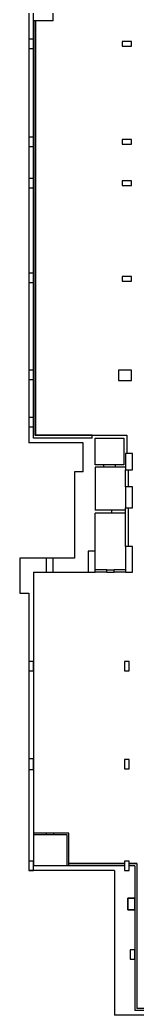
# Model space of a CAD drawing. Header units: metres. Extents: x -681087 to 1033303, y 74272 to 2630761.
# Drawn here: x 1134 to 11166, y 2090534 to 2175739 of the extents above; entities that cross this region are included whole.
import ezdxf

# ---------------------------------------------------------------- set-up
doc = ezdxf.new("R2010")
doc.units = ezdxf.units.M
for name, color, linetype in [('SKELETON_CLEAN', 7, 'Continuous'), ('SKELETON_ISOLATED', 1, 'Continuous'), ('SKELETON_ORIGINAL', 8, 'Continuous')]:
    doc.layers.add(name, color=color, linetype=linetype)

msp = doc.modelspace()

# ---------------------------------------------------------------- linework, layer by layer
at = {"layer": 'SKELETON_CLEAN'}
for p, q in [((1884, 2178164), (1884, 2139534)), ((2284, 2139934), (2284, 2178564)), ((3984, 2175664), (3984, 2178564)), ((3984, 2175664), (2284, 2175664)), ((2469, 2140169), (2469, 2175664)), ((2284, 2174104), (1884, 2174104)), ((1884, 2174104), (1884, 2173304)), ((2284, 2173304), (2284, 2174104)), ((10684, 2173904), (9884, 2173904)), ((9884, 2173904), (9884, 2173504)), ((10684, 2173504), (10684, 2173904)), ((1884, 2173304), (2284, 2173304)), ((9884, 2173504), (10684, 2173504)), ((2284, 2165704), (1884, 2165704)), ((1884, 2165704), (1884, 2164904)), ((2284, 2164904), (2284, 2165704)), ((10684, 2165504), (9884, 2165504)), ((9884, 2165504), (9884, 2165104)), ((9884, 2165104), (10684, 2165104)), ((10684, 2165104), (10684, 2165504)), ((1884, 2164904), (2284, 2164904)), ((2284, 2162164), (1884, 2162164)), ((1884, 2162164), (1884, 2161364)), ((2284, 2161364), (2284, 2162164)), ((10684, 2161964), (9884, 2161964)), ((9884, 2161964), (9884, 2161564)), ((10684, 2161564), (10684, 2161964)), ((1884, 2161364), (2284, 2161364)), ((9884, 2161564), (10684, 2161564)), ((2284, 2154064), (1884, 2154064)), ((1884, 2154064), (1884, 2153264)), ((2284, 2153264), (2284, 2154064)), ((1884, 2153264), (2284, 2153264)), ((10684, 2153764), (9884, 2153764)), ((9884, 2153764), (9884, 2153364)), ((9884, 2153364), (10684, 2153364)), ((10684, 2153364), (10684, 2153764)), ((2284, 2145764), (1884, 2145764)), ((1884, 2145764), (1884, 2144964)), ((2284, 2144964), (2284, 2145764)), ((10683, 2145754), (9583, 2145754)), ((9583, 2145754), (9583, 2144854)), ((10683, 2144854), (10683, 2145754)), ((1884, 2144964), (2284, 2144964)), ((9583, 2144854), (10683, 2144854)), ((2284, 2141704), (1884, 2141704)), ((1884, 2141704), (1884, 2140904)), ((2284, 2140904), (2284, 2141704)), ((1884, 2140904), (2284, 2140904)), ((6558, 2139534), (1884, 2139534)), ((7333, 2139934), (2284, 2139934)), ((7333, 2140169), (2469, 2140169)), ((6558, 2137034), (6558, 2139534)), ((7333, 2140184), (10283, 2140184)), ((7333, 2139934), (7333, 2140184)), ((7583, 2139934), (10033, 2139934)), ((7583, 2137634), (7583, 2139934)), ((10033, 2139934), (10033, 2137634)), ((10283, 2140184), (10283, 2138614)), ((10783, 2138614), (10183, 2138614)), ((10183, 2138614), (10183, 2137214)), ((10783, 2137214), (10783, 2138614)), ((5808, 2137034), (5808, 2129654)), ((6558, 2137034), (5808, 2137034)), ((9308, 2137634), (7583, 2137634)), ((9308, 2137434), (7583, 2137434)), ((7583, 2137434), (7583, 2133764)), ((10033, 2137634), (9308, 2137634)), ((9308, 2137434), (9308, 2137634)), ((10183, 2137434), (9308, 2137434)), ((10183, 2137214), (10783, 2137214)), ((10183, 2135754), (10183, 2137214)), ((10783, 2135774), (10183, 2135774)), ((10183, 2135774), (10183, 2133974)), ((10783, 2133974), (10783, 2135774)), ((10183, 2133764), (7583, 2133764)), ((10183, 2133974), (10783, 2133974)), ((10183, 2130654), (10183, 2133974)), ((10183, 2133514), (7583, 2133514)), ((7583, 2128654), (7583, 2133514)), ((7583, 2130254), (6983, 2130254)), ((6983, 2130254), (6983, 2128454)), ((7583, 2128454), (7583, 2130254)), ((10783, 2130654), (10183, 2130654)), ((10183, 2130654), (10183, 2128454)), ((10783, 2128454), (10783, 2130654)), ((5808, 2129654), (1134, 2129654)), ((1134, 2129654), (1134, 2126654)), ((3983, 2129654), (3383, 2129654)), ((3383, 2129654), (3383, 2128454)), ((3983, 2128454), (3983, 2129654)), ((2284, 2128454), (6983, 2128454)), ((2284, 2128454), (2284, 2103314)), ((3383, 2128454), (3983, 2128454)), ((6983, 2128454), (7583, 2128454)), ((8573, 2128654), (7583, 2128654)), ((8573, 2128454), (7583, 2128454)), ((8573, 2128454), (8573, 2128654)), ((8573, 2128654), (9193, 2128654)), ((8573, 2128454), (9193, 2128454)), ((9193, 2128454), (9193, 2128654)), ((10183, 2128654), (9193, 2128654)), ((10183, 2128454), (9193, 2128454)), ((10183, 2128454), (10783, 2128454)), ((1134, 2126654), (1884, 2126654)), ((1884, 2126654), (1884, 2102914)), ((2284, 2120814), (1884, 2120814)), ((1884, 2120814), (1884, 2120014)), ((2284, 2120014), (2284, 2120814)), ((10484, 2120814), (10084, 2120814)), ((10084, 2120814), (10084, 2120014)), ((10484, 2120014), (10484, 2120814)), ((1884, 2120014), (2284, 2120014)), ((10084, 2120014), (10484, 2120014)), ((2284, 2112464), (1884, 2112464)), ((1884, 2112464), (1884, 2111564)), ((2284, 2111564), (2284, 2112464)), ((10484, 2112414), (10084, 2112414)), ((10084, 2112414), (10084, 2111614)), ((10484, 2111614), (10484, 2112414)), ((1884, 2111564), (2284, 2111564)), ((10084, 2111614), (10484, 2111614)), ((5334, 2106114), (2284, 2106114)), ((5184, 2105964), (2284, 2105964)), ((5184, 2103314), (5184, 2105964)), ((5334, 2103314), (5334, 2106114)), ((2284, 2103714), (1884, 2103714)), ((1884, 2103714), (1884, 2102914)), ((2284, 2102914), (2284, 2103714)), ((10484, 2103714), (10084, 2103714)), ((10084, 2103714), (10084, 2102914)), ((10484, 2102914), (10484, 2103714)), ((1884, 2102914), (2284, 2102914)), ((9233, 2102914), (1884, 2102914)), ((10084, 2103314), (2284, 2103314)), ((9233, 2102914), (9233, 2090534)), ((10084, 2102914), (10484, 2102914)), ((11168, 2103499), (10484, 2103499)), ((10983, 2101474), (10983, 2090934)), ((10983, 2100534), (10383, 2100534)), ((10383, 2100534), (10383, 2099534)), ((10983, 2099534), (10983, 2100534)), ((10383, 2099534), (10983, 2099534)), ((10984, 2096134), (10584, 2096134)), ((10584, 2096134), (10584, 2095334)), ((10984, 2095334), (10984, 2096134)), ((10584, 2095334), (10984, 2095334)), ((18784, 2090934), (10983, 2090934)), ((73750, 2090534), (9233, 2090534))]:
    msp.add_line(p, q, dxfattribs=at)
at = {"layer": 'SKELETON_ISOLATED'}
for p, q in [((8308, 2137434), (8308, 2137634)), ((10433, 2135774), (10433, 2137214)), ((9013, 2133514), (9013, 2133764)), ((10433, 2130654), (10433, 2133974)), ((3384, 2106114), (3384, 2105964)), ((4004, 2106114), (4004, 2105964)), ((10084, 2103499), (5334, 2103499)), ((10983, 2103314), (10484, 2103314))]:
    msp.add_line(p, q, dxfattribs=at)
at = {"layer": 'SKELETON_ORIGINAL'}
for p, q in [((1884, 2178164), (1884, 2139534)), ((2284, 2139934), (2284, 2178564)), ((3984, 2175664), (3984, 2178564)), ((3984, 2175664), (2284, 2175664)), ((2454, 2140154), (2454, 2175664)), ((2484, 2140184), (2484, 2175664)), ((2284, 2174104), (1884, 2174104)), ((1884, 2174104), (1884, 2173304)), ((2284, 2173304), (2284, 2174104)), ((10684, 2173904), (9884, 2173904)), ((9884, 2173904), (9884, 2173504)), ((10684, 2173504), (10684, 2173904)), ((1884, 2173304), (2284, 2173304)), ((9884, 2173504), (10684, 2173504)), ((2284, 2165704), (1884, 2165704)), ((1884, 2165704), (1884, 2164904)), ((2284, 2164904), (2284, 2165704)), ((10684, 2165504), (9884, 2165504)), ((9884, 2165504), (9884, 2165104)), ((9884, 2165104), (10684, 2165104)), ((10684, 2165104), (10684, 2165504)), ((1884, 2164904), (2284, 2164904)), ((2284, 2162164), (1884, 2162164)), ((1884, 2162164), (1884, 2161364)), ((2284, 2161364), (2284, 2162164)), ((10684, 2161964), (9884, 2161964)), ((9884, 2161964), (9884, 2161564)), ((10684, 2161564), (10684, 2161964)), ((1884, 2161364), (2284, 2161364)), ((9884, 2161564), (10684, 2161564)), ((2284, 2154064), (1884, 2154064)), ((1884, 2154064), (1884, 2153264)), ((2284, 2153264), (2284, 2154064)), ((1884, 2153264), (2284, 2153264)), ((10684, 2153764), (9884, 2153764)), ((9884, 2153764), (9884, 2153364)), ((9884, 2153364), (10684, 2153364)), ((10684, 2153364), (10684, 2153764)), ((2284, 2145764), (1884, 2145764)), ((1884, 2145764), (1884, 2144964)), ((2284, 2144964), (2284, 2145764)), ((10683, 2145754), (9583, 2145754)), ((9583, 2145754), (9583, 2144854)), ((10683, 2145754), (9583, 2145754)), ((9583, 2145754), (9583, 2144854)), ((10683, 2144854), (10683, 2145754)), ((10683, 2144854), (10683, 2145754)), ((1884, 2144964), (2284, 2144964)), ((9583, 2144854), (10683, 2144854)), ((9583, 2144854), (10683, 2144854)), ((2284, 2141704), (1884, 2141704)), ((1884, 2141704), (1884, 2140904)), ((2284, 2140904), (2284, 2141704)), ((1884, 2140904), (2284, 2140904)), ((6558, 2139534), (1884, 2139534)), ((7333, 2139934), (2284, 2139934)), ((7333, 2140154), (2454, 2140154)), ((7333, 2140184), (2484, 2140184)), ((6558, 2137034), (6558, 2139534)), ((7333, 2140184), (10283, 2140184)), ((7333, 2139934), (7333, 2140184)), ((7583, 2139934), (10033, 2139934)), ((7583, 2137634), (7583, 2139934)), ((10033, 2139934), (10033, 2137634)), ((10283, 2140184), (10283, 2138614)), ((10783, 2138614), (10183, 2138614)), ((10183, 2138614), (10183, 2137214)), ((10783, 2138614), (10183, 2138614)), ((10183, 2138614), (10183, 2137214)), ((10783, 2137214), (10783, 2138614)), ((10783, 2137214), (10783, 2138614)), ((5808, 2137034), (5808, 2129654)), ((6558, 2137034), (5808, 2137034)), ((9308, 2137634), (7583, 2137634)), ((9308, 2137434), (7583, 2137434)), ((7583, 2137434), (7583, 2133764)), ((8308, 2137434), (8308, 2137634)), ((10033, 2137634), (9308, 2137634)), ((9308, 2137434), (9308, 2137634)), ((10183, 2137434), (9308, 2137434)), ((10183, 2137214), (10783, 2137214)), ((10183, 2137214), (10783, 2137214)), ((10183, 2135754), (10183, 2137214)), ((10433, 2135774), (10433, 2137214)), ((10783, 2135774), (10183, 2135774)), ((10183, 2135774), (10183, 2133974)), ((10783, 2135774), (10183, 2135774)), ((10183, 2135774), (10183, 2133974)), ((10783, 2133974), (10783, 2135774)), ((10783, 2133974), (10783, 2135774)), ((10183, 2133764), (7583, 2133764)), ((9013, 2133514), (9013, 2133764)), ((10183, 2133974), (10783, 2133974)), ((10183, 2133974), (10783, 2133974)), ((10183, 2130654), (10183, 2133974)), ((10433, 2130654), (10433, 2133974)), ((10183, 2133514), (7583, 2133514)), ((7583, 2128654), (7583, 2133514)), ((7583, 2130254), (6983, 2130254)), ((6983, 2130254), (6983, 2128454)), ((7583, 2130254), (6983, 2130254)), ((6983, 2130254), (6983, 2128454)), ((7583, 2128454), (7583, 2130254)), ((7583, 2128454), (7583, 2130254)), ((10783, 2130654), (10183, 2130654)), ((10183, 2130654), (10183, 2128454)), ((10783, 2130654), (10183, 2130654)), ((10183, 2130654), (10183, 2128454)), ((10783, 2128454), (10783, 2130654)), ((10783, 2128454), (10783, 2130654)), ((5808, 2129654), (1134, 2129654)), ((1134, 2129654), (1134, 2126654)), ((3983, 2129654), (3383, 2129654)), ((3383, 2129654), (3383, 2128454)), ((3983, 2129654), (3383, 2129654)), ((3383, 2129654), (3383, 2128454)), ((3983, 2128454), (3983, 2129654)), ((3983, 2128454), (3983, 2129654)), ((2284, 2128454), (6983, 2128454)), ((2284, 2128454), (2284, 2103314)), ((3383, 2128454), (3983, 2128454)), ((3383, 2128454), (3983, 2128454)), ((6983, 2128454), (7583, 2128454)), ((6983, 2128454), (7583, 2128454)), ((8573, 2128654), (7583, 2128654)), ((8573, 2128454), (7583, 2128454)), ((8573, 2128454), (8573, 2128654)), ((8573, 2128654), (9193, 2128654)), ((8573, 2128454), (9193, 2128454)), ((9193, 2128454), (9193, 2128654)), ((10183, 2128654), (9193, 2128654)), ((10183, 2128454), (9193, 2128454)), ((10183, 2128454), (10783, 2128454)), ((10183, 2128454), (10783, 2128454)), ((1134, 2126654), (1884, 2126654)), ((1884, 2126654), (1884, 2102914)), ((2284, 2120814), (1884, 2120814)), ((1884, 2120814), (1884, 2120014)), ((2284, 2120014), (2284, 2120814)), ((10484, 2120814), (10084, 2120814)), ((10084, 2120814), (10084, 2120014)), ((10484, 2120014), (10484, 2120814)), ((1884, 2120014), (2284, 2120014)), ((10084, 2120014), (10484, 2120014)), ((2284, 2112464), (1884, 2112464)), ((1884, 2112464), (1884, 2111564)), ((2284, 2111564), (2284, 2112464)), ((10484, 2112414), (10084, 2112414)), ((10084, 2112414), (10084, 2111614)), ((10484, 2111614), (10484, 2112414)), ((1884, 2111564), (2284, 2111564)), ((10084, 2111614), (10484, 2111614)), ((5334, 2106114), (2284, 2106114)), ((5184, 2105964), (2284, 2105964)), ((3384, 2106114), (3384, 2105964)), ((4004, 2106114), (4004, 2105964)), ((5184, 2103314), (5184, 2105964)), ((5334, 2103314), (5334, 2106114)), ((2284, 2103714), (1884, 2103714)), ((1884, 2103714), (1884, 2102914)), ((2284, 2102914), (2284, 2103714)), ((10484, 2103714), (10084, 2103714)), ((10084, 2103714), (10084, 2102914)), ((10484, 2102914), (10484, 2103714)), ((1884, 2102914), (2284, 2102914)), ((9233, 2102914), (1884, 2102914)), ((10084, 2103314), (2284, 2103314)), ((10084, 2103514), (5334, 2103514)), ((10084, 2103484), (5334, 2103484)), ((9233, 2102914), (9233, 2090534)), ((10084, 2102914), (10484, 2102914)), ((11183, 2103514), (10484, 2103514)), ((11153, 2103484), (10484, 2103484)), ((10983, 2103314), (10484, 2103314)), ((10983, 2103314), (10983, 2090934)), ((11153, 2103484), (11153, 2091104)), ((10983, 2100534), (10383, 2100534)), ((10383, 2100534), (10383, 2099534)), ((10383, 2100534), (10983, 2100534)), ((10383, 2099534), (10383, 2100534)), ((10983, 2099534), (10983, 2100534)), ((10983, 2100534), (10983, 2099534)), ((10383, 2099534), (10983, 2099534)), ((10983, 2099534), (10383, 2099534)), ((10983, 2099634), (10983, 2090934)), ((10984, 2096134), (10584, 2096134)), ((10584, 2096134), (10584, 2095334)), ((10984, 2095334), (10984, 2096134)), ((10584, 2095334), (10984, 2095334)), ((18784, 2090934), (10983, 2090934)), ((18784, 2091104), (11153, 2091104)), ((73750, 2090534), (9233, 2090534))]:
    msp.add_line(p, q, dxfattribs=at)

doc.saveas('drawing.dxf')
